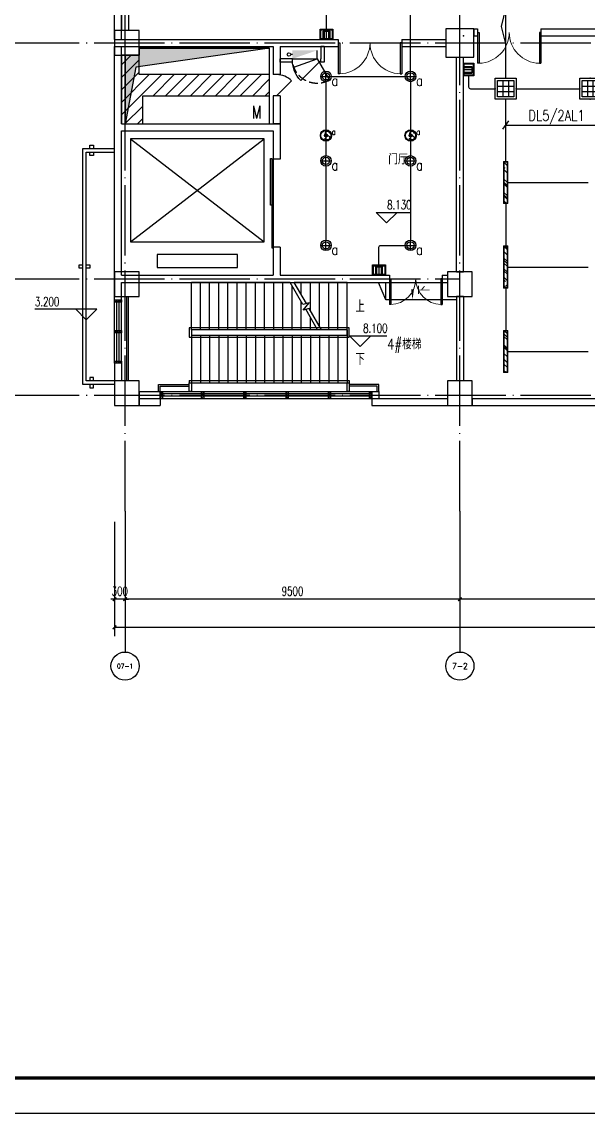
# Model space of a CAD drawing. Extents: x -621157 to 1764546, y -106808 to 741893.
# Drawn here: x 367994 to 384064, y 79601 to 110600 of the extents above; entities that cross this region are included whole.
import ezdxf
from ezdxf.enums import TextEntityAlignment as Align

# ---------------------------------------------------------------- set-up
doc = ezdxf.new("R2010")
doc.units = 0
doc.header["$LTSCALE"] = 1000
doc.header["$MEASUREMENT"] = 0
doc.linetypes.add('XREF-A-101-平面图_t3$0$DASH', pattern=[0.35, 0.25, -0.1])
doc.linetypes.add('XREF-A-101-平面图_t3$0$DOTE', pattern=[2.42, 2, -0.2, 0.02, -0.2])
for name, color, linetype in [('0-底图', 7, 'Continuous'), ('A-吊顶图及精装修区域', 7, 'Continuous'), ('AXIS_TEXT', 7, 'Continuous'), ('EQUIP-照明', 3, 'Continuous'), ('I-LIGHT', 3, 'Continuous'), ('SIG_TEXT', 2, 'Continuous'), ('TEL_TEXT', 7, 'Continuous'), ('WIRE-控制', 6, 'Continuous'), ('WIRE-照明', 4, 'Continuous'), ('XREF-A-101-平面图_t3$0$A-COLUMN', 8, 'Continuous'), ('XREF-A-101-平面图_t3$0$A-CURTWALL', 8, 'Continuous'), ('XREF-A-101-平面图_t3$0$A-DIM_ELEV', 8, 'Continuous'), ('XREF-A-101-平面图_t3$0$A-DOTE', 8, 'Continuous'), ('XREF-A-101-平面图_t3$0$A-GROUND', 8, 'Continuous'), ('XREF-A-101-平面图_t3$0$A-LEAD-AROW', 8, 'Continuous'), ('XREF-A-101-平面图_t3$0$A-PUB_HATCH', 8, 'Continuous'), ('XREF-A-101-平面图_t3$0$A-RAIL', 8, 'Continuous'), ('XREF-A-101-平面图_t3$0$A-ROOF', 8, 'Continuous'), ('XREF-A-101-平面图_t3$0$A-ROOM-CH', 8, 'Continuous'), ('XREF-A-101-平面图_t3$0$A-SEE', 8, 'Continuous'), ('XREF-A-101-平面图_t3$0$A-STAIR', 8, 'Continuous'), ('XREF-A-101-平面图_t3$0$A-WALL', 8, 'Continuous'), ('XREF-A-101-平面图_t3$0$A-WALL-FILL', 8, 'Continuous'), ('XREF-A-101-平面图_t3$0$A-WINDOW', 8, 'Continuous'), ('XREF-A-101-平面图_t3$0$AXIS', 8, 'Continuous'), ('XREF-A-101-平面图_t3$0$DIM_SYMB', 8, 'Continuous'), ('XREF-A-101-平面图_t3$0$HANDRAIL', 8, 'Continuous'), ('XREF-A-101-平面图_t3$0$I-WALL-GYPSUM', 8, 'Continuous'), ('XREF-A-101-平面图_t3$0$M-HOLE', 8, 'Continuous'), ('XREF-A-101-平面图_t3$0$P-EQUIPMENT', 8, 'Continuous'), ('XREF-A-101-平面图_t3$0$PUB_TEXT', 8, 'Continuous'), ('XREF-A-101-平面图_t3$0$STAIR', 8, 'Continuous'), ('XREF-A-101-平面图_t3$0$水-尺寸', 8, 'Continuous'), ('控制系统', 6, 'Continuous'), ('设备容量', 6, 'Continuous')]:
    doc.layers.add(name, color=color, linetype=linetype)
doc.layers.add('弱电设备层', color=1, linetype='Continuous', lineweight=9)
doc.layers.add('灯具图例与顶面填充$0$I-C-light', color=3, linetype='Continuous', lineweight=13)
doc.styles.add('_TEL_DIM', font='SIMPLEX', dxfattribs={"width": 0.8, "height": 3.5, "bigfont": 'HZTXT'})
doc.styles.add('COMPLEX', font='COMPLEX')
doc.styles.add('DIM_FONT', font='ROMANS', dxfattribs={"width": 0.8, "bigfont": 'HZDXC'})
doc.styles.get("Standard").update_dxf_attribs({"font": 'romans.shx', "bigfont": 'HZDXC.SHX'})
doc.styles.add('XREF-A-101-平面图_t3$0$-HZDXCROMANS', font='ROMANS.shx', dxfattribs={"bigfont": 'HZDXC.shx'})
doc.styles.add('XREF-A-101-平面图_t3$0$_TCH_DIM', font='SIMPLEX', dxfattribs={"bigfont": 'GBCBIG'})
doc.styles.add('XREF-A-101-平面图_t3$0$A-AXIS-LABEL', font='COMPLEX', dxfattribs={"bigfont": 'GBCBIG'})
doc.styles.add('XREF-A-101-平面图_t3$0$A-DIM_T3', font='SIMPLEX', dxfattribs={"width": 0.705882, "bigfont": 'GBCBIG'})
doc.styles.add('XREF-A-101-平面图_t3$0$A-STANDARD', font='SIMPLEX', dxfattribs={"bigfont": 'GBCBIG'})
doc.styles.add('XREF-A-101-平面图_t3$0$hzdxcROMANS', font='ROMANS', dxfattribs={"width": 0.8, "bigfont": 'HZDXC'})
doc.styles.add('XZC', font='SIMPLEX.SHX', dxfattribs={"width": 0.7, "bigfont": 'hztxt.shx'})
doc.linetypes.add('Ground', pattern='A,0.75,-0.125,[135,sr.shx,S=0.1,R=0,X=-0.15,Y=0],0.125,-0.125', length=1.125)
doc.linetypes.add('LED_LINE', pattern='A,12.7,-5.08,["LED",XZC,S=2.54,R=0,X=-2.54,Y=-1.27],-6.35', length=24.13)
doc.dimstyles.get("Standard").update_dxf_attribs({"dimscale": 100, "dimtxt": 3.5, "dimasz": 1, "dimexe": 2.5, "dimexo": 3, "dimgap": 1.5, "dimtad": 1, "dimdec": 0, "dimzin": 0, "dimdsep": 46, "dimtxsty": 'Standard', "dimblk": 'ARCHTICK', "dimcen": 0.09, "dimadec": 0, "dimazin": 0, "dimtfac": 1, "dimtdec": 0, "dimtix": 1, "dimtmove": 2, "dimatfit": 3, "dimfxl": 0, "dimtolj": 1, "dimtzin": 0, "dimarcsym": 0})
doc.dimstyles.new('XREF-A-101-平面图_t3$0$A-DIM-100', dxfattribs={"dimscale": 100, "dimtxt": 2.55, "dimasz": 1, "dimexe": 2.5, "dimexo": 3, "dimgap": 1, "dimtad": 1, "dimdec": 0, "dimzin": 0, "dimdsep": 46, "dimtxsty": 'XREF-A-101-平面图_t3$0$A-DIM_T3', "dimblk": 'XREF-A-101-平面图_t3$0$_ArchTick', "dimcen": 0.09, "dimclrt": 7, "dimazin": 2, "dimtfac": 1, "dimtdec": 0, "dimtix": 1, "dimtmove": 2, "dimatfit": 3, "dimfxl": 0, "dimtolj": 1, "dimtzin": 0, "dimarcsym": 0})

# ---------------------------------------------------------------- blocks, each defined once
blk = doc.blocks.new('XREF-A-101-平面图_t3$0$_ArchTick')
at = {"color": 0, "linetype": 'ByBlock', "const_width": 0.4}
blk.add_lwpolyline([(-0.5, -0.5), (0.5, 0.5)], dxfattribs=at)
blk = doc.blocks.new('*D25449')
at = {"layer": 'Defpoints', "color": 0}
for p in [(9500, -3300), (19000, -3300), (9500, -5800)]:
    blk.add_point(p, dxfattribs=at)
at = {"layer": 'XREF-A-101-平面图_t3$0$AXIS', "color": 0, "lineweight": -2}
for p, q in [((9500, -3600), (9500, -6050)), ((19000, -3600), (19000, -6050)), ((19000, -5800), (9500, -5800))]:
    blk.add_line(p, q, dxfattribs=at)
at = {"layer": 'XREF-A-101-平面图_t3$0$AXIS', "color": 0, "linetype": 'ByBlock', "lineweight": -2, "xscale": 100, "yscale": 100, "zscale": 100, "rotation": 180}
blk.add_blockref('XREF-A-101-平面图_t3$0$_ArchTick', (9500, -5800), dxfattribs=at)
at = {"layer": 'XREF-A-101-平面图_t3$0$AXIS', "color": 0, "linetype": 'ByBlock', "lineweight": -2, "xscale": 100, "yscale": 100, "zscale": 100}
blk.add_blockref('XREF-A-101-平面图_t3$0$_ArchTick', (19000, -5800), dxfattribs=at)
at = {"layer": 'XREF-A-101-平面图_t3$0$AXIS', "color": 7, "insert": (14250, -5573), "char_height": 255, "attachment_point": 5, "style": 'XREF-A-101-平面图_t3$0$A-DIM_T3'}
blk.add_mtext('\\A1;9500', dxfattribs=at)
blk = doc.blocks.new('*D25450')
at = {"layer": 'Defpoints', "color": 0}
for p in [(0, -3300), (9500, -3300), (0, -5800)]:
    blk.add_point(p, dxfattribs=at)
at = {"layer": 'XREF-A-101-平面图_t3$0$AXIS', "color": 0, "lineweight": -2}
for p, q in [((0, -3600), (0, -6050)), ((9500, -3600), (9500, -6050)), ((9500, -5800), (0, -5800))]:
    blk.add_line(p, q, dxfattribs=at)
at = {"layer": 'XREF-A-101-平面图_t3$0$AXIS', "color": 0, "linetype": 'ByBlock', "lineweight": -2, "xscale": 100, "yscale": 100, "zscale": 100, "rotation": 180}
blk.add_blockref('XREF-A-101-平面图_t3$0$_ArchTick', (0, -5800), dxfattribs=at)
at = {"layer": 'XREF-A-101-平面图_t3$0$AXIS', "color": 0, "linetype": 'ByBlock', "lineweight": -2, "xscale": 100, "yscale": 100, "zscale": 100}
blk.add_blockref('XREF-A-101-平面图_t3$0$_ArchTick', (9500, -5800), dxfattribs=at)
at = {"layer": 'XREF-A-101-平面图_t3$0$AXIS', "color": 7, "insert": (4750, -5573), "char_height": 255, "attachment_point": 5, "style": 'XREF-A-101-平面图_t3$0$A-DIM_T3'}
blk.add_mtext('\\A1;9500', dxfattribs=at)
blk = doc.blocks.new('*D25451')
at = {"layer": 'Defpoints', "color": 0}
for p in [(-300, -3300), (0, -3300), (-300, -5800)]:
    blk.add_point(p, dxfattribs=at)
at = {"layer": 'XREF-A-101-平面图_t3$0$AXIS', "color": 0, "lineweight": -2}
for p, q in [((-300, -3600), (-300, -6050)), ((0, -3600), (0, -6050)), ((-300, -5800), (-400, -5800)), ((0, -5800), (-300, -5800)), ((0, -5800), (100, -5800))]:
    blk.add_line(p, q, dxfattribs=at)
at = {"layer": 'XREF-A-101-平面图_t3$0$AXIS', "color": 0, "linetype": 'ByBlock', "lineweight": -2, "xscale": 100, "yscale": 100, "zscale": 100}
blk.add_blockref('XREF-A-101-平面图_t3$0$_ArchTick', (-300, -5800), dxfattribs=at)
at = {"layer": 'XREF-A-101-平面图_t3$0$AXIS', "color": 0, "linetype": 'ByBlock', "lineweight": -2, "xscale": 100, "yscale": 100, "zscale": 100, "rotation": 180}
blk.add_blockref('XREF-A-101-平面图_t3$0$_ArchTick', (0, -5800), dxfattribs=at)
at = {"layer": 'XREF-A-101-平面图_t3$0$AXIS', "color": 7, "insert": (-150, -5573), "char_height": 255, "attachment_point": 5, "style": 'XREF-A-101-平面图_t3$0$A-DIM_T3'}
blk.add_mtext('\\A1;300', dxfattribs=at)
blk = doc.blocks.new('_AXISO')
blk.add_circle((0, 0), 0.5)
at = {"layer": 'AXIS_TEXT', "style": 'COMPLEX'}
blk.add_attdef('A', text='', height=0.56, dxfattribs=at).set_placement((-0.25, -0.28), (0.25, -0.28), align=Align.FIT)
blk = doc.blocks.new('*D25462')
at = {"layer": 'Defpoints', "color": 0}
for p in [(-300, -3300), (66800, -3300), (-300, -6600)]:
    blk.add_point(p, dxfattribs=at)
at = {"layer": 'XREF-A-101-平面图_t3$0$AXIS', "color": 0, "lineweight": -2}
for p, q in [((-300, -3600), (-300, -6850)), ((66800, -3600), (66800, -6850)), ((66800, -6600), (-300, -6600))]:
    blk.add_line(p, q, dxfattribs=at)
at = {"layer": 'XREF-A-101-平面图_t3$0$AXIS', "color": 0, "linetype": 'ByBlock', "lineweight": -2, "xscale": 100, "yscale": 100, "zscale": 100, "rotation": 180}
blk.add_blockref('XREF-A-101-平面图_t3$0$_ArchTick', (-300, -6600), dxfattribs=at)
at = {"layer": 'XREF-A-101-平面图_t3$0$AXIS', "color": 0, "linetype": 'ByBlock', "lineweight": -2, "xscale": 100, "yscale": 100, "zscale": 100}
blk.add_blockref('XREF-A-101-平面图_t3$0$_ArchTick', (66800, -6600), dxfattribs=at)
at = {"layer": 'XREF-A-101-平面图_t3$0$AXIS', "color": 7, "insert": (33250, -6373), "char_height": 255, "attachment_point": 5, "style": 'XREF-A-101-平面图_t3$0$A-DIM_T3'}
blk.add_mtext('\\A1;67100', dxfattribs=at)
blk = doc.blocks.new('XREF-A-101-平面图_t3$0$G$C869EB286')
at = {"layer": 'XREF-A-101-平面图_t3$0$A-WINDOW'}
h = blk.add_hatch(dxfattribs=at)
h.set_pattern_fill('ANSI31', color=256, scale=25)
h.set_pattern_definition([(45, (-143.957, -89940), (-28.0633, 28.0633), [])])
h.paths.add_polyline_path([(0, 60), (200, 60), (200, 0), (0, 0)])
blk.add_lwpolyline([(0, 60), (200, 60), (200, 0), (0, 0)], close=True, dxfattribs=at)
blk = doc.blocks.new('XREF-A-101-平面图_t3$0$柱网2F')
at = {"layer": 'XREF-A-101-平面图_t3$0$A-COLUMN'}
for points in [[(-300, -30350), (400, -30350), (400, -29650), (-300, -29650)], [(9100, -30400), (9900, -30400), (9900, -29600), (9100, -29600)], [(-300, -36500), (-300, -37200), (400, -37200), (400, -36500)], [(9150, -36500), (9150, -37200), (9850, -37200), (9850, -36500)], [(-300, -39600), (-300, -40300), (400, -40300), (400, -39600)], [(9150, -39600), (9150, -40300), (9850, -40300), (9850, -39600)]]:
    blk.add_lwpolyline(points, close=True, dxfattribs=at)
blk = doc.blocks.new('XREF-A-101-平面图_t3$0$G$CAAB9FF39')
at = {"layer": 'XREF-A-101-平面图_t3$0$DIM_SYMB'}
for points in [[(6430, 1025, 0, 0, 0), (890, 1025, 0, 0, 0), (890, 2525, 0, 0, 0), (4700, 2525, 80, 0, 0), (5000, 2525, 0, 0, 0)], [(6430, 2525, 0, 0, 0), (5560, 2525, 80, 0, 0), (5260, 2525, 0, 0, 0)]]:
    blk.add_lwpolyline(points, format="xyseb", dxfattribs=at)
at = {"layer": 'XREF-A-101-平面图_t3$0$HANDRAIL'}
for p, q in [((1820, 410), (6360, 410)), ((1820, 410), (1820, 350)), ((1820, 350), (6360, 350)), ((6360, 410), (6360, 350))]:
    blk.add_line(p, q, dxfattribs=at)
for points in [[(1820, 350), (1880, 350), (1880, 100), (1820, 100)], [(6300, 350), (6360, 350), (6360, 100), (6300, 100)]]:
    blk.add_lwpolyline(points, close=True, dxfattribs=at)
at = {"layer": 'XREF-A-101-平面图_t3$0$STAIR'}
for p, q in [((4683, 3200), (1880, 3200)), ((1880, 1850), (1880, 3200)), ((2140, 1850), (2140, 3200)), ((2400, 1850), (2400, 3200)), ((2660, 1850), (2660, 3200)), ((2920, 1850), (2920, 3200)), ((3180, 1850), (3180, 3200)), ((3440, 1850), (3440, 3200)), ((3700, 1850), (3700, 3200)), ((3960, 1850), (3960, 3200)), ((4220, 1850), (4220, 3200)), ((4480, 1850), (4480, 3200)), ((5045, 2572), (4683, 3200)), ((4740, 1850), (4740, 3100)), ((6300, 3200), (4798, 3200)), ((5145, 2599), (4798, 3200)), ((5000, 2850), (5000, 3200)), ((5260, 2400), (5260, 3200)), ((5520, 1950), (5520, 3200)), ((5780, 1850), (5780, 3200)), ((6040, 1850), (6040, 3200)), ((6300, 1850), (6300, 3200)), ((5000, 1850), (5000, 2650)), ((5225, 2620), (5045, 2572)), ((5053, 2414), (5225, 2620)), ((5225, 2461), (5053, 2414)), ((5462, 1850), (5125, 2434)), ((5577, 1850), (5225, 2461)), ((5260, 1850), (5260, 2200)), ((6360, 1910), (1820, 1910)), ((1820, 1910), (1820, 1640)), ((6360, 1640), (6360, 1910)), ((1820, 1640), (6360, 1640)), ((5462, 1850), (1880, 1850)), ((6300, 1850), (1880, 1850)), ((1880, 1850), (1880, 1700)), ((1880, 1700), (6300, 1700)), ((1880, 1700), (1880, 350)), ((1880, 1700), (6300, 1700)), ((2140, 1700), (2140, 350)), ((2400, 1700), (2400, 350)), ((2660, 1700), (2660, 350)), ((2920, 1700), (2920, 350)), ((3180, 1700), (3180, 350)), ((3440, 1700), (3440, 350)), ((3700, 1700), (3700, 350)), ((3960, 1700), (3960, 350)), ((4220, 1700), (4220, 350)), ((4480, 1700), (4480, 350)), ((4740, 1700), (4740, 350)), ((5000, 1700), (5000, 350)), ((5260, 1700), (5260, 350)), ((5520, 1700), (5520, 350)), ((6300, 1850), (5577, 1850)), ((5780, 1700), (5780, 350)), ((6040, 1700), (6040, 350)), ((6300, 1850), (6300, 1700)), ((6300, 1700), (6300, 1850)), ((6300, 1700), (6300, 350)), ((1880, 350), (6300, 350))]:
    blk.add_line(p, q, dxfattribs=at)
at = {"layer": 'XREF-A-101-平面图_t3$0$PUB_TEXT', "style": 'XREF-A-101-平面图_t3$0$_TCH_DIM'}
for s, p in [('上', (6535, 2350)), ('下', (6535, 850))]:
    blk.add_text(s, height=338, dxfattribs=at).set_placement(p)
blk = doc.blocks.new('XREF-A-101-平面图_t3$0$ROOM')
at = {"layer": 'XREF-A-101-平面图_t3$0$A-ROOM-CH', "style": 'XREF-A-101-平面图_t3$0$-HZDXCROMANS', "width": 0.6}
for tag, p in [('中文房间名称', (0, -1000)), ('英文房间名称', (0, -1500))]:
    blk.add_attdef(tag, text='', height=300, dxfattribs=at).set_placement(p, align=Align.CENTER)
blk = doc.blocks.new('_ArchTick')
at = {"color": 0, "linetype": 'ByBlock', "const_width": 0.4}
blk.add_lwpolyline([(-0.5, -0.5), (0.5, 0.5)], dxfattribs=at)
blk = doc.blocks.new('*D25423')
at = {"layer": 'Defpoints', "color": 0}
blk.add_point((0, 0), dxfattribs=at)
blk.add_point((0, 0), dxfattribs=at)
blk.add_point((0, 0), dxfattribs=at)
blk.add_point((0, 0), dxfattribs=at)
at = {"layer": 'XREF-A-101-平面图_t3$0$水-尺寸', "color": 0, "linetype": 'ByBlock', "lineweight": -2}
blk.add_line((0, 300), (0, 250), dxfattribs=at)
blk.add_line((0, 300), (0, 250), dxfattribs=at)
blk.add_arc((0, 0), 0, 180, 180, dxfattribs=at)
at = {"layer": 'XREF-A-101-平面图_t3$0$水-尺寸', "color": 0, "linetype": 'ByBlock', "lineweight": -2, "xscale": 100, "yscale": 100, "zscale": 100}
for rotation in [90, 90.00000000000001]:
    blk.add_blockref('_ArchTick', (0, 0), dxfattribs=dict(at, rotation=rotation))
at = {"layer": 'XREF-A-101-平面图_t3$0$水-尺寸', "color": 0, "insert": (0, 0), "char_height": 350, "attachment_point": 5}
blk.add_mtext('\\A1;0%%d', dxfattribs=at)
blk = doc.blocks.new('XREF-A-101-平面图_t3$0$DOOR2DLIB$SYSLIB$00000108')
at = {"color": 0}
for p, q in [((-0.5, 0), (-0.5, 0.4875)), ((-0.475, 0.4875), (-0.5, 0.4875)), ((-0.475, 0), (-0.475, 0.4875)), ((0.475, 0), (0.475, 0.4875)), ((0.475, 0.4875), (0.5, 0.4875)), ((0.5, 0), (0.5, 0.4875)), ((-0.5, 0), (-0.475, 0)), ((0.5, 0), (0.475, 0))]:
    blk.add_line(p, q, dxfattribs=at)
at = {"color": 0, "lineweight": 13}
for centre, start, end in [((-0.4875, 0), 0, 88.53072), ((0.4875, 0), 91.46928, 180)]:
    blk.add_arc(centre, 0.4875, start, end, dxfattribs=at)
blk = doc.blocks.new('XREF-A-101-平面图_t3$0$WINDOW2DLIB$SYSLIB$00000001')
at = {"color": 0}
for points in [[(-0.5, 0.5), (-0.5, -0.5)], [(-0.5, 0.5), (0.5, 0.5)], [(0.5, -0.5), (0.5, 0.5)], [(0.5, 0.1667), (-0.5, 0.1667)], [(0.5, -0.1667), (-0.5, -0.1667)], [(-0.5, -0.5), (0.5, -0.5)]]:
    blk.add_lwpolyline(points, dxfattribs=at)
blk = doc.blocks.new('*U25216')
at = {"color": 0}
blk.add_line((-1250, 100), (1250, 100), dxfattribs=at)
for points in [[(59, 170), (-1270, 170), (-1270, 140), (59, 140)], [(1270, 110), (-32, 110), (-32, 140), (1270, 140)]]:
    blk.add_lwpolyline(points, close=True, dxfattribs=at)
blk = doc.blocks.new('*U25215')
at = {"color": 0, "xscale": 0.0004, "yscale": 0.0004, "zscale": 0.0004}
blk.add_blockref('*U25216', (0, 0), dxfattribs=at)
blk = doc.blocks.new('XREF-A-101-平面图_t3$0$DOOR2DLIB$SYSLIB$00000101')
at = {"color": 0}
blk.add_line((0.5, 0), (-0.207, 0.707), dxfattribs=at)
blk.add_arc((0.5, 0), 1, 135, 180, dxfattribs=at)
blk = doc.blocks.new('A0-Verital')
blk.add_lwpolyline([(118900, 84100), (0, 84100), (0, 0), (118900, 0)], close=True)
at = {"const_width": 100}
blk.add_lwpolyline([(2500, 83100), (117900, 83100), (117900, 1000), (2500, 1000)], close=True, dxfattribs=at)
blk = doc.blocks.new('筒灯')
at = {"color": 8}
for p, q in [((150, 0), (-150, 0)), ((0, 150), (0, -150))]:
    blk.add_line(p, q, dxfattribs=at)
blk.add_circle((0, 0), 150)
blk.add_circle((0, 0), 102, dxfattribs=at)
blk = doc.blocks.new('G$C3816A8C5')
at = {"layer": '弱电设备层', "lineweight": -3}
for p, q in [((-114, 25), (-114, 298)), ((-114, 298), (129, 298)), ((-72, 25), (-72, 298)), ((1, 25), (1, 298)), ((87, 25), (87, 298)), ((129, 25), (129, 298))]:
    blk.add_line(p, q, dxfattribs=at)
for points in [[(-228, 0), (-228, 368), (228, 368), (228, 0)], [(-200, 25), (-200, 341), (202, 341), (202, 25)]]:
    blk.add_lwpolyline(points, close=True, dxfattribs=at)
blk = doc.blocks.new('灯具图例与顶面填充$0$顶面图例$0$16-吊线灯-011')
at = {"color": 8}
blk.add_wipeout([(0, 35), (0, -25), (600, -25), (600, 35)], dxfattribs=at)
at = {"linetype": 'ByBlock'}
h = blk.add_hatch(dxfattribs=at)
h.set_pattern_fill('AR-RROOF', color=250, scale=5, angle=45)
h.set_pattern_definition([(45, (-809054.52, -461832.93), (107.763073, 287.368196), [1905, -254, 635, -127]), (45, (-808979.98, -461668.59), (-209.239968, 29.634845), [381, -41.91, 762, -95.25]), (45, (-809085.95, -461711.69), (406.805602, 527.141034), [1016, -177.8, 508, -127])])
h.paths.add_polyline_path([(10, 25), (590, 25), (590, -15), (10, -15)])
at = {"color": 0, "linetype": 'ByBlock'}
for points in [[(0, 35), (600, 35), (600, -25), (0, -25)], [(10, 25), (590, 25), (590, -15), (10, -15)]]:
    blk.add_lwpolyline(points, close=True, dxfattribs=at)
blk = doc.blocks.new('$equip$00001153')
for p, q in [((-0.5, 0.5), (0.5, 0.5)), ((-0.5, -0.5), (-0.5, 0.5)), ((-0.385, 0.385), (0.385, 0.385)), ((-0.385, -0.385), (-0.385, 0.385)), ((-0.385, 0.128), (0.385, 0.128)), ((-0.129, 0.385), (-0.129, -0.385)), ((0.128, 0.385), (0.128, -0.385)), ((0.385, 0.385), (0.385, -0.385)), ((0.5, 0.5), (0.5, -0.5)), ((0.5, -0.5), (-0.5, -0.5)), ((-0.385, -0.129), (0.385, -0.129)), ((0.385, -0.385), (-0.385, -0.385))]:
    blk.add_line(p, q)
for p in [(-0.5, 0), (0, 0.5), (0.5, 0), (0, -0.5)]:
    blk.add_point(p)
at = {"layer": 'TEL_TEXT', "style": '_TEL_DIM', "flags": 1}
blk.add_attdef('A', text='', height=0.00002, dxfattribs=at).set_placement((0, 0), align=Align.MIDDLE_CENTER)
blk = doc.blocks.new('G$CDFA8365F')
at = {"layer": 'EQUIP-照明', "xscale": 600.000000002794, "yscale": 600.0000000027358, "zscale": 600.0000000027285}
for p in [(-55700, -31300), (-53300, -31300)]:
    blk.add_blockref('$equip$00001153', p, dxfattribs=at)
at = {"layer": '灯具图例与顶面填充$0$I-C-light', "xscale": 2, "yscale": 2, "zscale": 2, "rotation": 90}
for p in [(-55690, -34564), (-55690, -36964), (-55690, -39364)]:
    blk.add_blockref('灯具图例与顶面填充$0$顶面图例$0$16-吊线灯-011', p, dxfattribs=at)
blk = doc.blocks.new('SS')
at = {"layer": '控制系统'}
for p, q in [((351171, 52844), (351275, 52741)), ((351275, 52844), (351171, 52741)), ((351195, 52860), (351251, 52725)), ((351251, 52860), (351195, 52725)), ((351223, 52866), (351223, 52719)), ((351296, 52793), (351149, 52793)), ((351290, 52821), (351155, 52765)), ((351155, 52821), (351290, 52765))]:
    blk.add_line(p, q, dxfattribs=at)
for radius in [303, 272, 83.5, 73.3]:
    blk.add_circle((351223, 52793), radius, dxfattribs=at)
at = {"color": 7, "style": '_TEL_DIM', "width": 0.8}
blk.add_text('s', height=673, dxfattribs=at).set_placement((351098, 52554))
at = {"layer": 'SIG_TEXT', "style": 'DIM_FONT', "width": 0.75}
blk.add_text('a', height=300, dxfattribs=at).set_placement((351535, 52835))
blk = doc.blocks.new('XREF-A-101-平面图_t3$0$轴网(2)')
at = {"layer": 'XREF-A-101-平面图_t3$0$A-DOTE', "linetype": 'XREF-A-101-平面图_t3$0$DOTE'}
for p, q in [((0, -3300), (0, 43300)), ((9500, -3300), (9500, 43300)), ((-3300, 10000), (69800, 10000)), ((-3300, 3300), (9500, 3300)), ((-3300, 0), (69800, 0))]:
    blk.add_line(p, q, dxfattribs=at)
at = {"layer": 'XREF-A-101-平面图_t3$0$AXIS'}
for p, q in [((0, -3300), (0, -7300)), ((9500, -3300), (9500, -7300))]:
    blk.add_line(p, q, dxfattribs=at)
ref = blk.add_blockref('_AXISO', (0, -7700), dxfattribs=dict(at, xscale=800, yscale=800, zscale=800))
ref.add_attrib('A', '07-1', dxfattribs={"color": 7, "height": 136.14, "style": 'XREF-A-101-平面图_t3$0$A-AXIS-LABEL', "width": 0.946667}).set_placement((-230.1, -7768.1), (230.1, -7768.1), align=Align.FIT)
ref = blk.add_blockref('_AXISO', (9500, -7700), dxfattribs=dict(at, xscale=800, yscale=800, zscale=800))
ref.add_attrib('A', '7-2', dxfattribs={"color": 7, "height": 168.54, "style": 'XREF-A-101-平面图_t3$0$A-AXIS-LABEL', "width": 0.933333}).set_placement((9275.3, -7784.3), (9724.7, -7784.3), align=Align.FIT)
for p1, p2, distance, picture, middle in [((0, -3300), (-300, -3300), 2500, '*D25451', (-150, -5572.5)), ((66800, -3300), (-300, -3300), 3300, '*D25462', (33250, -6372.5)), ((9500, -3300), (0, -3300), 2500, '*D25450', (4750, -5572.5)), ((19000, -3300), (9500, -3300), 2500, '*D25449', (14250, -5572.5))]:
    dim = blk.add_aligned_dim(p1=p1, p2=p2, distance=distance, dimstyle='XREF-A-101-平面图_t3$0$A-DIM-100', dxfattribs=at)
    dim.commit()
    dim.dimension.update_dxf_attribs({"geometry": picture, "text_midpoint": middle})
blk = doc.blocks.new('XREF-A-101-平面图_t3$0$单出口消火栓新')
for p, q in [((-240, 700), (-846.2, 1050)), ((-479.4, 42.2), (-240, 700)), ((-240, 0), (-240, 700)), ((-240, 700), (0, 700))]:
    blk.add_line(p, q)
at = {"color": 0, "linetype": 'XREF-A-101-平面图_t3$0$DASH'}
blk.add_arc((-240, 700), 700, 150, 270, dxfattribs=at)
blk.add_solid([(-240, 0), (0, 0), (0, 700)])
at = {"layer": 'XREF-A-101-平面图_t3$0$水-尺寸', "linetype": 'ByBlock'}
dim = blk.add_angular_dim_3p(base=(0, 0), center=(0, 0), p1=(0, 0), p2=(0, 0), dimstyle='Standard', dxfattribs=at)
dim.commit()
dim.dimension.update_dxf_attribs({"geometry": '*D25423', "text_midpoint": (0, 0)})
blk = doc.blocks.new('*U25256')
at = {"layer": 'XREF-A-101-平面图_t3$0$P-EQUIPMENT', "color": 10}
blk.add_line((0, 120), (50, 120), dxfattribs=at)
at = {"layer": 'XREF-A-101-平面图_t3$0$P-EQUIPMENT'}
blk.add_circle((100, 120), 50, dxfattribs=at)
at = {"layer": 'XREF-A-101-平面图_t3$0$P-EQUIPMENT', "xscale": -1, "rotation": 90}
blk.add_blockref('XREF-A-101-平面图_t3$0$单出口消火栓新', (0, 0), dxfattribs=at)
blk = doc.blocks.new('XREF-A-101-平面图_t3$0$G$C156FCA62')
at = {"layer": 'XREF-A-101-平面图_t3$0$P-EQUIPMENT', "rotation": 180}
blk.add_blockref('*U25256', (4750, 109790), dxfattribs=at)
blk = doc.blocks.new('*U25374')
at = {"layer": 'XREF-A-101-平面图_t3$0$P-EQUIPMENT', "color": 10}
blk.add_line((0, 120), (50, 120), dxfattribs=at)
at = {"layer": 'XREF-A-101-平面图_t3$0$P-EQUIPMENT'}
blk.add_circle((100, 120), 50, dxfattribs=at)
at = {"layer": 'XREF-A-101-平面图_t3$0$P-EQUIPMENT', "xscale": -1, "rotation": 90}
blk.add_blockref('XREF-A-101-平面图_t3$0$单出口消火栓新', (0, 0), dxfattribs=at)
blk = doc.blocks.new('XREF-A-101-平面图_t3$0$G$C646F86AA')
at = {"layer": 'XREF-A-101-平面图_t3$0$P-EQUIPMENT', "rotation": 180}
blk.add_blockref('*U25374', (4750, 109790), dxfattribs=at)
blk = doc.blocks.new('XREF-A-101-平面图_t3')
at = {"layer": 'XREF-A-101-平面图_t3$0$A-PUB_HATCH'}
h = blk.add_hatch(color=256, dxfattribs=at)
h.dxf.hatch_style = 1
h.paths.add_polyline_path([(204100, 109850), (200303, 109314), (200000, 107700), (200000, 109650), (200400, 109650), (200400, 109850)])
at = {"layer": 'XREF-A-101-平面图_t3$0$A-SEE', "transparency": 33554559}
h = blk.add_hatch(dxfattribs=at)
h.set_pattern_fill('普通砖', color=256, scale=100)
h.set_pattern_definition([(45, (0, 179.5), (-176.77677, 176.77677), [])])
h.paths.add_polyline_path([(199900, 109650), (199900, 107700), (200500, 107700), (200500, 108500), (204100, 108500), (204100, 109100), (200400, 109100), (200400, 109650)])
at = {"layer": 'XREF-A-101-平面图_t3$0$A-CURTWALL'}
for p, q in [((199700, 100900), (199700, 102700)), ((199767, 100900), (199767, 102700)), ((199833, 100900), (199833, 102700)), ((199900, 100900), (199900, 102700))]:
    blk.add_line(p, q, dxfattribs=at)
at = {"layer": 'XREF-A-101-平面图_t3$0$A-DIM_ELEV'}
for p, q in [((207421, 104886), (207121, 105186)), ((207121, 105186), (208112, 105186)), ((207421, 104886), (207721, 105186)), ((199200, 102435), (197440, 102435)), ((198900, 102135), (198600, 102435)), ((198900, 102135), (199200, 102435)), ((206670, 101380), (206370, 101680)), ((206370, 101680), (207430, 101680)), ((206670, 101380), (206970, 101680))]:
    blk.add_line(p, q, dxfattribs=at)
at = {"layer": 'XREF-A-101-平面图_t3$0$A-GROUND'}
for points in [[(207400, 102700), (207194, 103200)], [(209400, 102700), (207400, 102700), (207400, 103200)]]:
    blk.add_lwpolyline(points, dxfattribs=at)
at = {"layer": 'XREF-A-101-平面图_t3$0$A-LEAD-AROW'}
blk.add_lwpolyline([(208157, 103200, 0, 0, 0), (208157, 102700, 0, 80, 0), (208157, 103000, 0, 0, 0)], format="xyseb", dxfattribs=at)
at = {"layer": 'XREF-A-101-平面图_t3$0$A-RAIL'}
for points in [[(200050, 100400), (200050, 102800)], [(200100, 100400), (200100, 102800)], [(200950, 100100), (200950, 100300), (201820, 100300)], [(201000, 100100), (201000, 100250), (201820, 100250)], [(207200, 100100), (207200, 100300), (206360, 100300)], [(207150, 100100), (207150, 100250), (206360, 100250)]]:
    blk.add_lwpolyline(points, dxfattribs=at)
at = {"layer": 'XREF-A-101-平面图_t3$0$A-ROOF'}
for points in [[(199700, 100300), (198800, 100300), (198800, 107000), (199700, 107000)], [(199000, 107000), (199000, 107100), (199100, 107100), (199100, 107000)], [(199700, 100400), (198900, 100400), (198900, 106900), (199700, 106900)], [(199100, 106900), (199100, 106800), (199000, 106800), (199000, 106900)], [(198800, 103600), (198700, 103600), (198700, 103700), (198800, 103700)], [(198900, 103700), (199000, 103700), (199000, 103600), (198900, 103600)], [(199100, 100400), (199100, 100500), (199000, 100500), (199000, 100400)], [(199000, 100300), (199000, 100200), (199100, 100200), (199100, 100300)]]:
    blk.add_lwpolyline(points, dxfattribs=at)
at = {"layer": 'XREF-A-101-平面图_t3$0$A-SEE', "transparency": 33554559}
blk.add_lwpolyline([(199900, 109650), (199900, 107700), (200500, 107700), (200500, 108500), (204100, 108500), (204100, 109100), (200400, 109100), (200400, 109650), (199900, 109650)], dxfattribs=at)
at = {"layer": 'XREF-A-101-平面图_t3$0$A-STAIR'}
for p, q in [((200150, 107275), (203950, 104355)), ((200150, 104355), (203950, 107275))]:
    blk.add_line(p, q, dxfattribs=at)
for points in [[(200150, 107275), (200150, 104355), (203950, 104355), (203950, 107275)], [(200910, 103990), (200910, 103625), (203190, 103625), (203190, 103990)]]:
    blk.add_lwpolyline(points, close=True, dxfattribs=at)
at = {"layer": 'XREF-A-101-平面图_t3$0$A-WALL'}
for p, q in [((209900, 110400), (210000, 110400)), ((209900, 110400), (209900, 110200)), ((211800, 110400), (218600, 110400)), ((199700, 110100), (204300, 110100)), ((199700, 110100), (199700, 109900)), ((204300, 110100), (206050, 110100)), ((207850, 110100), (209100, 110100)), ((209100, 110100), (209100, 109900)), ((209900, 110200), (210000, 110200)), ((211800, 110200), (218600, 110200)), ((199700, 109900), (204200, 109900)), ((204200, 109900), (204200, 109100)), ((204400, 109900), (206050, 109900)), ((204400, 109900), (204400, 109100)), ((207850, 109900), (209100, 109900)), ((209400, 103500), (209400, 109600)), ((209400, 109600), (209600, 109600)), ((209600, 103500), (209600, 109600)), ((204200, 108500), (204200, 107700)), ((204400, 108500), (204400, 107700)), ((204400, 107700), (204200, 107700)), ((209400, 103500), (209600, 103500))]:
    blk.add_line(p, q, dxfattribs=at)
for points in [[(210000, 110400), (210000, 110200)], [(211800, 110400), (211800, 110200)], [(206050, 110100), (206050, 109900)], [(207850, 110100), (207850, 109900)], [(204400, 109100), (204200, 109100)], [(204400, 108500), (204200, 108500)]]:
    blk.add_lwpolyline(points, dxfattribs=at)
at = {"layer": 'XREF-A-101-平面图_t3$0$A-WALL-FILL', "color": 171}
for p, q in [((199700, 110100), (199700, 111000)), ((199900, 111000), (199900, 110350)), ((199900, 110100), (199900, 111000)), ((200100, 111000), (200100, 110350)), ((200100, 110350), (199900, 110350)), ((199700, 107600), (199700, 109900)), ((199900, 107700), (199900, 109900)), ((199700, 103300), (199700, 107600)), ((199900, 107700), (204400, 107700)), ((204400, 107700), (204400, 106700)), ((199900, 107500), (204200, 107500)), ((199900, 103400), (199900, 107500)), ((204200, 107500), (204200, 106700)), ((204200, 104200), (204200, 103400)), ((204400, 104200), (204400, 103400)), ((199700, 102700), (199700, 103300)), ((199900, 103400), (204200, 103400)), ((204400, 103400), (207500, 103400)), ((209000, 103400), (209150, 103400)), ((209150, 103400), (209150, 103200)), ((199900, 102700), (199900, 103200)), ((199900, 103200), (204300, 103200)), ((204300, 103200), (207500, 103200)), ((209000, 103200), (209150, 103200)), ((199700, 102700), (199900, 102700)), ((209400, 102800), (209400, 100400)), ((209600, 102800), (209400, 102800)), ((209600, 102800), (209600, 100400)), ((199700, 100900), (199700, 100400)), ((199900, 100900), (199700, 100900)), ((199900, 100900), (199900, 100400)), ((199900, 100400), (199700, 100400)), ((209600, 100400), (209400, 100400)), ((200400, 100100), (201000, 100100)), ((200400, 100100), (200400, 99900)), ((200400, 99900), (201000, 99900)), ((200400, 99900), (201000, 99900)), ((200400, 99900), (200400, 99700)), ((201000, 99900), (201000, 99700)), ((207000, 100100), (207200, 100100)), ((207000, 99900), (207200, 99900)), ((207000, 99900), (209150, 99900)), ((207000, 99900), (207000, 99700)), ((207200, 100100), (207200, 99900)), ((209150, 99900), (209150, 99700)), ((209850, 99900), (213500, 99900)), ((209850, 99900), (209850, 99700)), ((200400, 99700), (201000, 99700)), ((207000, 99700), (209150, 99700)), ((209850, 99700), (213500, 99700))]:
    blk.add_line(p, q, dxfattribs=at)
for points in [[(204400, 106700), (204200, 106700)], [(204400, 104200), (204200, 104200)], [(207500, 103400), (207500, 103200)], [(209000, 103400), (209000, 103200)], [(201000, 100100), (201000, 99900)], [(207000, 100100), (207000, 99900)]]:
    blk.add_lwpolyline(points, dxfattribs=at)
at = {"layer": 'XREF-A-101-平面图_t3$0$A-WINDOW'}
blk.add_line((207500, 103200), (209000, 103200), dxfattribs=at)
at = {"layer": 'XREF-A-101-平面图_t3$0$I-WALL-GYPSUM'}
for p, q in [((205550, 109900), (205550, 109550)), ((205650, 109900), (205550, 109900)), ((205650, 109900), (205650, 109450)), ((204750, 109550), (204400, 109550)), ((204400, 109450), (204400, 109550)), ((204750, 109450), (204400, 109450)), ((205650, 109450), (205550, 109450))]:
    blk.add_line(p, q, dxfattribs=at)
for points in [[(204750, 109450), (204750, 109550)], [(205550, 109450), (205550, 109550)]]:
    blk.add_lwpolyline(points, dxfattribs=at)
at = {"layer": 'XREF-A-101-平面图_t3$0$M-HOLE'}
for points in [[(204100, 109850), (200400, 109850), (200400, 109650), (200000, 109650), (200000, 107700), (204100, 107700), (204100, 109850), (204100, 109850)], [(204100, 109850), (200303, 109314), (200000, 107700), (200000, 109650), (200400, 109650), (200400, 109850), (204100, 109850)]]:
    blk.add_lwpolyline(points, dxfattribs=at)
for name, p in [('XREF-A-101-平面图_t3$0$G$C156FCA62', (200000, 0)), ('XREF-A-101-平面图_t3$0$G$C646F86AA', (200000, 0)), ('XREF-A-101-平面图_t3$0$G$C646F86AA', (200000, 0)), ('XREF-A-101-平面图_t3$0$G$CAAB9FF39', (200000, 100000))]:
    blk.add_blockref(name, p)
at = {"layer": 'XREF-A-101-平面图_t3$0$A-COLUMN'}
blk.add_blockref('XREF-A-101-平面图_t3$0$柱网2F', (200000, 140000), dxfattribs=at)
at = {"layer": 'XREF-A-101-平面图_t3$0$A-DOTE'}
blk.add_blockref('XREF-A-101-平面图_t3$0$轴网(2)', (200000, 100000), dxfattribs=at)
at = {"layer": 'XREF-A-101-平面图_t3$0$A-ROOM-CH'}
ref = blk.add_blockref('XREF-A-101-平面图_t3$0$ROOM', (207743, 107551), dxfattribs=at)
ref.add_attrib('中文房间名称', '门厅', dxfattribs={"height": 300, "style": 'XREF-A-101-平面图_t3$0$-HZDXCROMANS', "width": 0.8}).set_placement((207743, 106551), align=Align.CENTER)
ref = blk.add_blockref('XREF-A-101-平面图_t3$0$ROOM', (207926, 102297), dxfattribs=at)
ref.add_attrib('中文房间名称', '4#楼梯', dxfattribs={"height": 300, "style": 'XREF-A-101-平面图_t3$0$-HZDXCROMANS', "width": 0.8}).set_placement((207926, 101297), align=Align.CENTER)
at = {"layer": 'XREF-A-101-平面图_t3$0$A-WINDOW'}
for name, p, xscale, yscale, zscale in [('XREF-A-101-平面图_t3$0$DOOR2DLIB$SYSLIB$00000108', (210900, 110300), -1800, -1800, -1800), ('XREF-A-101-平面图_t3$0$DOOR2DLIB$SYSLIB$00000108', (206950, 110000), -1800, -1800, -1800), ('XREF-A-101-平面图_t3$0$DOOR2DLIB$SYSLIB$00000108', (208250, 103300), -1500, -1500, -1500), ('XREF-A-101-平面图_t3$0$WINDOW2DLIB$SYSLIB$00000001', (204000, 100000), 6000, 200, 6000)]:
    blk.add_blockref(name, p, dxfattribs=dict(at, xscale=xscale, yscale=yscale, zscale=zscale))
for name, p, xscale, yscale, zscale, rotation in [('XREF-A-101-平面图_t3$0$DOOR2DLIB$SYSLIB$00000101', (205150, 109500), -800, 800, -800, 180), ('XREF-A-101-平面图_t3$0$DOOR2DLIB$SYSLIB$00000101', (204300, 108800), 600, 600, 600, 270.0000000000008), ('*U25215', (204300, 105450), 2500, -2500, 2500, 270.0000000000008)]:
    blk.add_blockref(name, p, dxfattribs=dict(at, xscale=xscale, yscale=yscale, zscale=zscale, rotation=rotation))
for p, rotation in [((199900, 102700), 180), ((199900, 101830), 180), ((199900, 100960), 180), ((201000, 100100), 270), ((202170, 100100), 270), ((203370, 100100), 270), ((204570, 100100), 270), ((205770, 100100), 270), ((206940, 100100), 270)]:
    blk.add_blockref('XREF-A-101-平面图_t3$0$G$C869EB286', p, dxfattribs=dict(at, rotation=rotation))
at = {"layer": 'XREF-A-101-平面图_t3$0$A-DIM_ELEV', "color": 7, "style": 'XREF-A-101-平面图_t3$0$A-STANDARD', "width": 0.705882}
for s, p in [('8.130', (207436, 105276)), ('3.200', (197440, 102525)), ('8.100', (206754, 101770))]:
    blk.add_text(s, height=255, dxfattribs=at).set_placement(p)
at = {"layer": 'XREF-A-101-平面图_t3$0$A-LEAD-AROW', "color": 7, "style": 'XREF-A-101-平面图_t3$0$A-STANDARD'}
blk.add_text('下', height=320, rotation=90, dxfattribs=at).set_placement((208640, 102853))
at = {"layer": 'XREF-A-101-平面图_t3$0$M-HOLE', "style": 'XREF-A-101-平面图_t3$0$hzdxcROMANS', "width": 0.7}
blk.add_text('M', height=360, dxfattribs=at).set_placement((203604, 107854))

msp = doc.modelspace()

# ---------------------------------------------------------------- block references
at = {"layer": '0-底图'}
msp.add_blockref('XREF-A-101-平面图_t3', (170924, 0), dxfattribs=at)

# ---------------------------------------------------------------- next in the draw order: linework, layer by layer
at = {"layer": 'WIRE-控制', "linetype": 'Ground'}
for points in [[(379024, 109200), (379024, 111321), (379438, 111504)], [(376624, 108900), (376624, 106800)], [(376774, 109050), (378874, 109050)], [(379024, 108900), (379024, 106800)], [(382024, 108700), (383824, 108700)], [(381724, 106636), (381724, 108400)], [(376624, 106500), (376624, 104400)], [(379024, 106500), (379024, 104400)], [(381784, 106036), (384064, 106036)], [(381724, 105436), (381724, 104236)], [(381784, 103636), (384064, 103636)], [(381724, 103036), (381724, 101836)], [(381784, 101236), (384064, 101236)]]:
    msp.add_lwpolyline(points, dxfattribs=at)
at = {"layer": 'WIRE-控制', "linetype": 'Ground', "elevation": 672}
msp.add_lwpolyline([(381724, 109000), (381724, 111017), (381599, 110469), (381724, 109941)], dxfattribs=at)
msp.add_lwpolyline([(381724, 109000), (381724, 111017), (381599, 110469), (381724, 109941)], dxfattribs=at)
at = {"layer": '设备容量'}
msp.add_point((380524, 110200), dxfattribs=at)

# ---------------------------------------------------------------- next in the draw order: block references
msp.add_blockref('A0-Verital', (343483, 79601))
at = {"layer": 'EQUIP-照明', "color": 1, "xscale": 0.8, "yscale": 0.8, "zscale": 0.8}
for p in [(376640, 110100), (378129, 103400)]:
    msp.add_blockref('G$C3816A8C5', p, dxfattribs=at)
at = {"layer": 'EQUIP-照明', "color": 1, "xscale": 0.8, "yscale": 0.8, "zscale": 0.8, "rotation": 270}
msp.add_blockref('G$C3816A8C5', (380524, 109244), dxfattribs=at)
at = {"layer": 'I-LIGHT', "linetype": 'LED_LINE', "ltscale": 0.5, "rotation": 180}
for p in [(376624, 109050), (379024, 109050), (376624, 106650), (379024, 106650), (376624, 104250), (379024, 104250)]:
    msp.add_blockref('筒灯', p, dxfattribs=at)

# ---------------------------------------------------------------- next in the draw order: texts
at = {"layer": 'SIG_TEXT', "style": 'DIM_FONT', "width": 0.8}
for p in [(376782, 108781, -672), (379182, 108781, -672), (376782, 106381, -672), (379182, 106381, -672), (376782, 103981, -672), (379182, 103981, -672)]:
    msp.add_text('a', height=300, dxfattribs=at).set_placement(p)

# ---------------------------------------------------------------- next in the draw order: block references
at = {"layer": 'A-吊顶图及精装修区域', "color": 2}
msp.add_blockref('G$CDFA8365F', (437424, 140000), dxfattribs=at)

# ---------------------------------------------------------------- next in the draw order: linework, layer by layer
at = {"layer": 'SIG_TEXT'}
for points in [[(381640, 107553), (381809, 107785)], [(381724, 107669), (384597, 107669)]]:
    msp.add_lwpolyline(points, dxfattribs=at)
at = {"layer": 'WIRE-控制', "linetype": 'Ground'}
msp.add_lwpolyline([(376640, 110394), (376640, 111367), (377038, 111504)], dxfattribs=at)
for points in [[(380672, 109062), (380672, 108750, 0.414214), (380722, 108700), (381424, 108700)], [(378129, 103694), (378129, 104200, -0.414214), (378179, 104250), (378874, 104250)]]:
    msp.add_lwpolyline(points, format="xyb", dxfattribs=at)

# ---------------------------------------------------------------- next in the draw order: block references
at = {"layer": 'WIRE-照明', "xscale": 0.528, "yscale": 0.528, "zscale": 0.528}
for p in [(191179, 79497), (193579, 79497)]:
    msp.add_blockref('SS', p, dxfattribs=at)

# ---------------------------------------------------------------- next in the draw order: texts
at = {"layer": 'SIG_TEXT', "color": 2, "style": 'DIM_FONT', "width": 0.8}
msp.add_text('DL5/2AL1', height=300, dxfattribs=at).set_placement((383964, 107791), align=Align.RIGHT)

doc.saveas('drawing.dxf')
